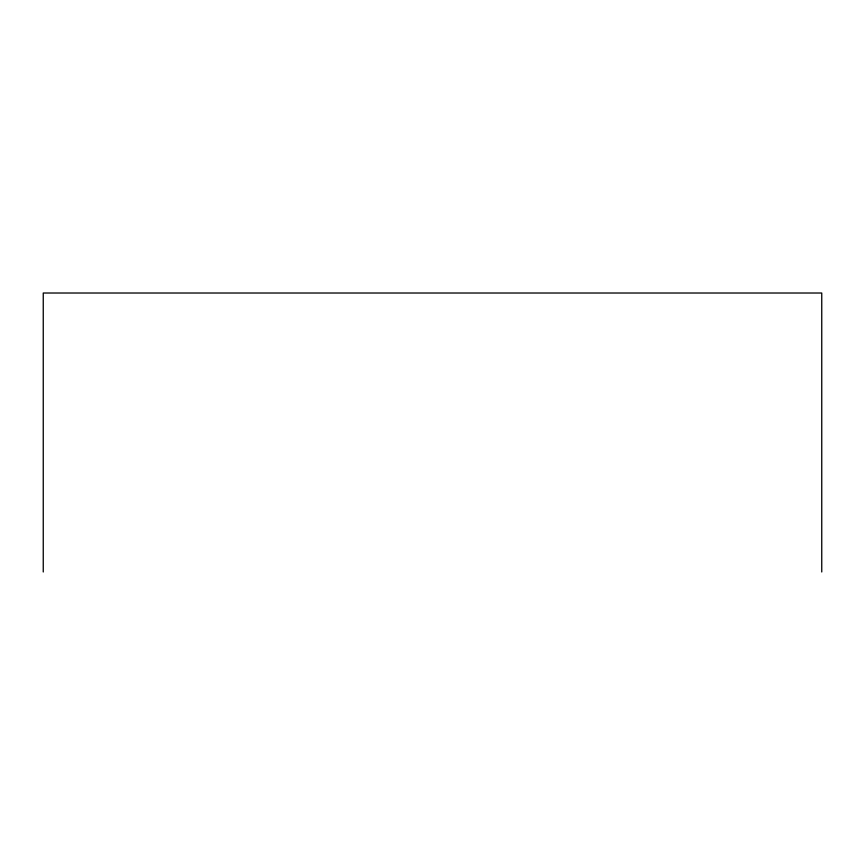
<?xml version="1.0" encoding="UTF-8"?>
<svg xmlns="http://www.w3.org/2000/svg" width="865" height="865" viewBox="0 0 865 865"><rect width="100%" height="100%" fill="white"/><g stroke="black" fill="none" stroke-linecap="round" stroke-linejoin="round"><path stroke-width="1.3" d="M821.75 571.981L821.75 293.019L43.25 293.019L43.25 571.981"/></g></svg>
